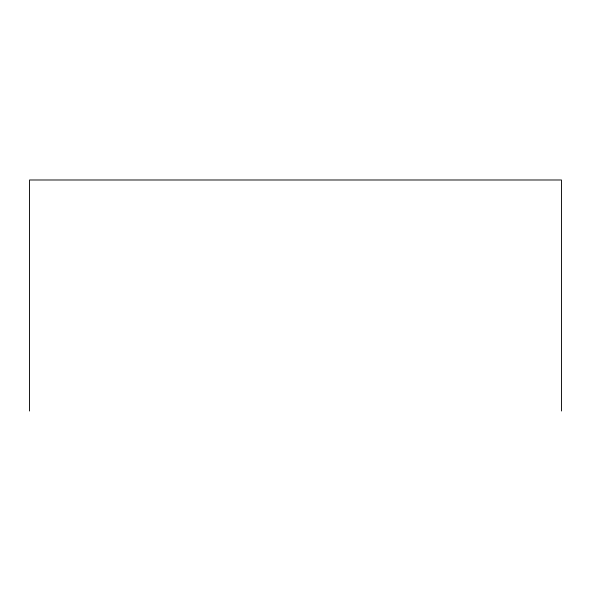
<?xml version="1.0" encoding="UTF-8"?>
<svg xmlns="http://www.w3.org/2000/svg" width="591" height="591" viewBox="0 0 591 591"><rect width="100%" height="100%" fill="white"/><g stroke="black" fill="none" stroke-linecap="round" stroke-linejoin="round"><path stroke-width="0.89" d="M561.45 411.011L561.45 179.989L29.55 179.989L29.55 411.011"/></g></svg>
